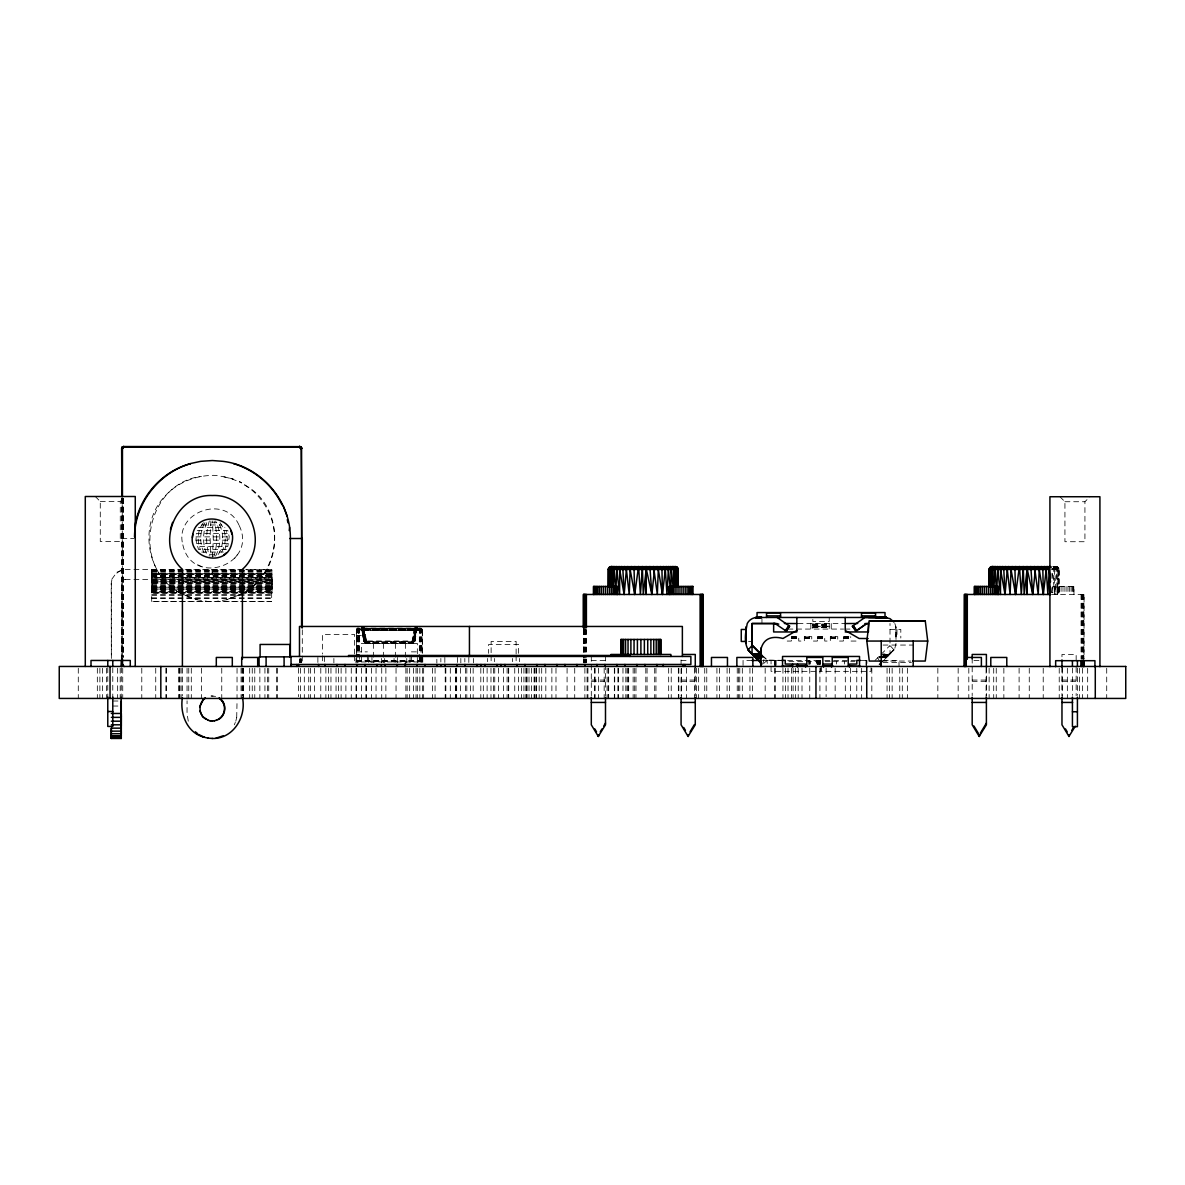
<?xml version="1.0" encoding="UTF-8"?>
<svg xmlns="http://www.w3.org/2000/svg" width="1185" height="1185" viewBox="0 0 1185 1185"><rect width="100%" height="100%" fill="white"/><g stroke="black" fill="none" stroke-linecap="round" stroke-linejoin="round"><path stroke-width="0.75" stroke-dasharray="5 3.75" d="M151.695 601.491L151.695 591.478L271.661 591.478L271.661 601.491L151.695 601.491L271.661 601.491M271.676 582.842L271.676 592.559L151.71 592.559L151.71 582.842L271.676 582.842L271.795 569.467L245.962 569.467M151.739 577.569L151.724 586.96L271.691 586.96L271.795 573.466L151.769 573.362L151.739 577.569L272.15 577.702L272.061 587.227L152.05 587.212L152.006 589.034L151.932 579.258L271.898 579.258L271.972 589.063L152.006 589.063M271.898 583.05L151.932 583.05L152.006 593.107L271.987 592.811L271.883 580.265L151.917 580.265L151.828 569.467L151.739 581.791L271.706 581.791M1051.806 592.693L1051.85 587.33M1051.924 578.413L1051.954 568.963L1059.064 568.963L1059.168 594.47M152.006 593.107L152.184 577.702L152.095 587.227M271.972 593.107L272.15 577.702M271.972 589.034L272.017 587.212M1053.45 566.489L1056.161 568.963L1057.272 594.47L1057.598 568.963L1054.769 566.489M1057.642 569.481L1058.694 594.47L1059.109 569.481L1051.984 569.481L1054.946 594.47L1056.205 569.481M363.795 627.472L366.698 643.455L365.365 641.84L362.625 627.472L364.995 641.174L362.832 627.472L366.698 643.455L365.247 641.159L363.306 627.472L366.698 643.455L364.995 641.84L362.047 627.472L364.165 641.411L366.698 643.455L364.313 627.472M414.394 627.472L412.01 643.455L414.913 627.472M180.935 593.315C145.503 575.317 137.89 522.615 166.181 494.886C177.543 482.443 196.858 475.378 211.611 475.526C216.766 473.896 250.539 483.702 222.262 476.355M177.943 591.745C130.32 563.912 146.762 482.887 201.494 476.355M422.304 653.394L422.304 630.464L356.359 630.464L357.47 628.168L421.253 628.168L422.349 630.464L422.349 660.46L421.949 661.956L356.774 661.956L356.359 630.464L357.44 628.168M1057.272 594.47L1058.62 569.481L1056.116 566.489M111.346 583.464L111.346 658.534L111.197 583.464L112.027 579.139L111.523 581.272M121.344 658.534L121.537 582.22M236.719 717.369L237.044 700.809M896.008 643.396L894.823 648.388L890.039 653.927L883.24 653.927M419.801 661.956L419.875 655.157M422.171 660.46L421.786 661.956M356.418 630.464L357.07 628.539L421.653 628.539L422.304 630.464M421.904 661.956L422.171 655.157M1051.969 592.693L1052.502 587.33M1053.228 580.191C1055.346 577.169 1050.606 558.535 1059.064 568.963M212.248 557.424L213.315 540.167L212.485 520.926M245.265 591.745C268.491 577.302 279.912 547.203 272.106 520.985C268.165 508.009 260.182 496.441 249.442 488.161C231.875 476.785 240.57 482.191 250.005 488.161C286.666 513.372 281.6 576.221 240.777 594.1M226.424 549.455L198.487 549.455L195.969 540.167L196.399 533.606L230.038 533.606M210.915 520.926L210.026 536.864L210.915 556.106M417.342 627.472L414.854 641.411L412.01 643.455L413.846 641.411L416.305 627.472L414.246 641.189L412.01 643.455L415.417 627.472M197.243 530.48L227.801 530.48L229.223 536.864L227.801 546.552L197.243 546.552M414.913 641.055L412.987 641.411L415.654 627.472L413.343 641.84L412.01 643.455L414.972 640.981L363.854 641.411L361.366 627.472M414.691 641.411L416.957 627.472L414.469 641.411L412.01 643.455L414.691 641.411L417.076 627.472M420.231 661.956L420.379 655.157M412.513 641.411L413.461 641.159L416.098 627.472L413.432 641.411L366.698 640.981C360.21 639.944 369.542 646.61 364.18 641.159L361.632 627.472L364.002 641.411L366.698 643.455L363.854 641.411L366.698 643.455L364.18 641.159L361.751 627.472L364.165 641.411L362.225 627.472L364.832 641.189L366.698 643.455L364.684 641.411L362.417 627.472L364.402 641.411L362.047 627.472L364.358 641.174L366.698 643.455L363.854 641.411L361.632 627.472L364.18 641.159M359.025 628.168L358.848 656.934M372.86 643.455L373.216 641.455M386.858 643.455L387.214 641.455M400.856 643.455L401.211 641.455M416.957 627.472L414.765 641.129M416.098 627.472L413.017 641.129L415.654 627.472M420.645 661.956L420.853 655.157M235.8 721.191L236.733 717.369M762.651 664.355L764.399 657.808M209.36 520.926C205.746 532.169 205.746 544.863 209.36 556.106M421.016 661.956L421.282 655.157M358.7 628.168L358.344 656.934M421.342 661.956L421.653 655.157M421.593 661.956L421.949 655.157M111.879 579.139L116.959 572.133L125.343 569.467M234.304 724.805L235.326 722.391M224.898 549.455L227.416 540.167L226.142 530.48M206.753 522.733C202.516 532.598 202.516 544.433 206.753 554.299L218.41 554.299C224.083 544.907 224.083 532.124 218.41 522.733L208.678 522.733M358.403 628.168L357.87 656.934M182.845 544.833C192.192 588.056 258.834 564.519 238.94 525.014M221.654 552.062C226.809 543.145 226.498 530.91 220.01 522.733M203.376 522.733C197.406 530.11 196.769 540.864 200.354 549.455M204.975 522.733C199.258 532.095 199.258 544.937 204.975 554.299M215.522 556.106C221.269 545.559 221.269 531.472 215.522 520.926M121.625 581.642L124.099 579.658M364.684 641.411L362.625 627.472M358.122 628.168L357.44 656.934M234.674 558.328L237.696 554.239M357.885 628.168L357.07 630.464L357.07 656.934M357.692 628.168L356.774 630.464L356.774 656.934M365.024 641.411L363.069 627.472L365.735 641.411M357.559 628.168L356.552 630.464L356.418 656.934M887.506 656.446L893.92 649.854L890.009 645.455L890.009 623.473M893.92 649.854L880.722 663.23L893.92 649.854L886.158 657.808L879.374 657.808M95.289 496.5L100.281 501.507L100.281 541.486L120.278 541.486L120.278 501.507L125.269 496.5M875.019 660.46L890.009 645.455L890.039 653.927M1059.923 496.737L1064.93 501.729L1064.93 541.723L1084.927 541.723L1084.927 501.729L1089.919 496.737M365.41 641.411L366.624 643.425M365.824 641.411L366.239 641.055M763.762 663.378L767.051 660.46L762.829 656.223M120.87 570.148L114.012 575.229M365.706 641.129L364.832 641.189M242.836 593.315L226.676 599.669L239.281 594.885M227.239 599.669L216.751 601.299M124.558 579.509L125.343 579.465M210.974 696.01L213.107 696.01M100.281 501.507L120.278 501.507M1064.93 501.729L1084.927 501.729M201.731 524.97L221.654 524.97M198.487 527.577L224.898 527.577M195.969 536.864L229.223 536.864M121.833 538.508L134.335 538.508M195.969 540.167L229.223 540.167M196.399 543.426L230.038 543.426M201.731 552.062L223.298 552.062M212.485 556.106L214.026 556.106C217.551 544.848 217.551 532.183 214.026 520.926M1052.606 566.667L1057.612 566.889M1053.391 567.185L1058.042 567.185M1053.702 567.556L1058.412 567.556M1053.954 567.985L1058.709 567.985M1051.85 568.459L1058.931 568.459M125.195 569.467L244.11 569.467M151.813 569.689L183.231 569.807M185.038 569.689L244.14 569.807M245.947 569.689L271.824 569.807L271.883 580.265M151.798 570.444L271.765 570.444M151.873 570.696L271.839 570.696M151.784 571.688L271.75 571.688M151.887 572.118L271.854 572.118M151.813 573.703L271.824 573.777L271.869 577.91L151.902 577.91L151.828 573.466M151.902 574.044L271.869 574.044M151.754 575.243L271.721 575.243M151.784 575.762L271.75 575.762M151.887 576.029L271.854 576.029M151.917 576.443L271.883 576.443M151.769 577.436L271.735 577.436M152.169 578.784L183.542 578.784M185.378 578.784L272.12 578.784M125.195 579.465L271.721 579.465M151.724 580.117L271.691 580.117M152.124 580.872L183.497 580.872M185.349 580.872L272.091 580.872M152.184 581.657L179.868 581.657M181.72 581.657L272.15 581.657M152.169 582.353L183.542 582.353M185.393 582.353L272.135 582.353M151.961 583.45L272.061 583.45M151.724 584.309L272.106 584.398M151.71 585.731L271.676 585.731M151.976 586.101L271.943 586.101M151.947 586.738L271.913 586.738M151.976 587.612L271.943 587.612M151.695 588.367L271.661 588.367M151.991 588.619L271.987 588.53M151.961 589.33L271.928 589.33M151.71 589.789L271.676 589.789M152.065 590.1L272.032 590.1M151.976 591.034L271.943 591.034M152.035 592.026L272.002 592.026M151.991 592.293L271.957 592.293M1051.791 594.47L1084.068 594.47L1084.023 659.067M151.695 594.677L271.661 594.677M151.71 595.314L271.676 595.314M186.919 596.455L197.095 599.669L182.431 594.1M151.695 598.01L271.661 598.01M151.71 598.203L271.661 598.203M798.009 623.562L845.231 623.473M812.836 624.095L829.233 624.095M812.836 624.702L829.233 624.702M812.836 625.28L829.233 625.28M812.836 625.813L829.233 625.813M829.233 626.287L812.836 626.287L829.233 626.702M812.836 627.028L829.233 627.028M812.836 627.265L829.233 627.265M812.836 627.413L829.233 627.472M356.774 628.968L421.949 628.968M787.892 629.072L843.631 629.072M844.979 629.072L850.712 629.072M356.552 629.442L422.171 629.442M890.009 629.472L900.807 629.472L900.807 638.034M356.418 629.946L422.304 629.946M356.359 635.456L363.44 635.456L363.395 629.946L362.358 628.168M848.875 636.656L843.335 636.656L843.335 641.055L837.736 641.055L837.736 636.656L830.329 636.656L830.329 641.055L824.73 641.055L824.73 636.656L817.339 636.656L817.339 641.055L811.74 641.055L811.74 636.656L804.334 636.656L804.334 641.055L798.749 641.055L798.749 636.656L791.343 636.656L791.343 641.055L786.04 641.055M791.343 636.982L798.749 636.982M804.334 636.982L811.74 636.982M817.339 636.982L824.73 636.982M830.329 636.982L837.736 636.982M843.335 636.982L850.726 636.982M357.781 637.456L359.351 637.456M791.343 637.278L798.749 637.278M804.334 637.278L811.74 637.278M817.339 637.278L824.73 637.278M830.329 637.278L837.736 637.278M843.335 637.278L850.726 637.278M791.343 637.574L798.749 637.574M804.334 637.574L811.74 637.574M817.339 637.574L824.73 637.574M830.329 637.574L837.736 637.574M843.335 637.574L850.726 637.574M791.343 637.841L798.749 637.841M804.334 637.841L811.74 637.841M817.339 637.841L824.73 637.841M830.329 637.841L837.736 637.841M843.335 637.841L850.726 637.841M791.343 638.078L798.749 638.078M804.334 638.078L811.74 638.078M817.339 638.078L824.73 638.078M830.329 638.078L837.736 638.078M843.335 638.078L850.726 638.078M791.343 638.285L798.749 638.448M804.334 638.285L811.74 638.448M817.339 638.285L824.73 638.448M830.329 638.285L837.736 638.448M843.335 638.448L850.726 638.285M791.343 638.567L798.749 638.656M804.334 638.567L811.74 638.656M817.339 638.656L824.73 638.641M830.329 638.656L837.736 638.567M843.335 638.641L850.726 638.567M856.029 641.055L850.726 641.055L850.726 636.656M748.564 641.455L752.06 641.455M364.047 641.84L414.676 641.84M364.284 642.24L414.424 642.24M364.595 642.596L414.128 642.596M364.965 642.892L413.743 642.892M365.365 643.144L413.343 643.144M365.795 643.322L412.913 643.322M883.003 645.055L913.205 645.055M356.359 651.854L367.365 651.854M411.358 651.854L422.349 651.854M882.795 654.387L889.579 654.387M882.351 654.816L889.135 654.816M883.654 655.216L888.735 655.216M883.284 655.572L888.38 655.572M882.988 655.883L888.069 655.883M882.736 656.135L887.832 656.135M879.033 656.446L887.654 656.312M887.417 656.534L878.944 656.534L887.417 656.534L882.366 656.505M880.248 656.92L887.032 656.92M880.055 657.112L886.839 657.112M883.24 657.334L886.632 657.334M879.611 657.557L886.395 657.557M422.349 660.46L356.359 660.46L356.803 661.956M591.3 660.46L605.491 660.46M681.079 660.46L688.174 660.46M751.853 660.46L743.054 660.46L743.054 666.459M762.399 660.46L780.752 660.46M787.64 660.46L820.835 660.46M824.834 660.46L855.481 660.46M861.243 660.356L867.331 660.46M883.195 660.46L899.015 660.46L899.015 666.459M973.966 660.46L979.284 660.46M356.418 660.978L422.304 660.978M881.921 661.052L910.821 661.052M356.552 661.482L422.171 661.482M788.899 661.66L823.782 661.66M825.13 661.66L832.966 661.66M833.203 661.66L855.007 661.66M883.003 662.459L911.428 662.459M591.3 680.057L605.491 680.057M681.079 680.057L695.269 680.057M972.189 680.057L986.394 680.057M1061.967 680.057L1076.158 680.057M591.3 681.331L605.491 681.331M681.079 681.331L695.269 681.331M972.189 681.331L986.394 681.331M1061.967 681.331L1076.158 681.331M211.33 696.01L215.581 696.38M112.93 701.016L117.937 701.016M112.901 706.038L117.907 706.038M362.891 628.746L419.342 628.968L362.728 628.539M762.34 655.586L767.613 660.104L780.189 660.341M363.158 629.191L419.342 629.442L363.04 628.968M363.336 629.694L419.342 629.946L363.262 629.442M363.425 630.198L419.342 630.464L363.395 629.946M768.384 660.297L782.544 660.356M1055.672 566.489L1057.138 566.667M196.532 599.669L207.094 601.299M231.549 478.77L241.429 482.754M197.54 564.697L202.176 566.8M181.498 593.315L187.482 596.455M762.385 655.586L766.221 659.408M421.608 628.539L422.171 630.464M421.016 628.168L421.949 630.464L421.949 653.394M420.823 628.168L421.653 630.464L421.653 653.394M420.586 628.168L421.282 653.394M238.94 525.014C225.209 493.76 173.988 512.053 182.845 544.833M877.67 657.808L879.966 661.882M420.319 628.168L420.853 653.394M356.922 661.956L356.552 660.46M894.823 623.473L895.875 626.746L896.008 641.455M357.115 661.956L356.774 660.46M357.381 661.956L357.07 660.46M420.008 628.168L420.379 653.394M357.692 661.956L357.44 660.46M188.282 721.191L187.037 713.459L187.067 700.809M358.063 661.956L357.87 660.46M405.507 641.455L405.848 643.455M391.509 641.455L391.85 643.455M377.511 641.455L377.867 643.455M362.832 627.472L365.247 641.159L363.069 627.472M419.683 628.168L419.875 653.394M358.477 661.956L358.344 660.46M358.922 661.956L358.848 660.46M767.051 660.46L767.228 663.393M1054.309 569.481L1054.946 594.47M896.008 639.456L895.875 626.746L895.964 637.841M1058.62 569.481L1058.694 594.47M1106.716 668.236L1106.716 698.439M1087.667 668.236L1087.667 698.439M1083.875 594.47L1083.875 659.067M1083.653 594.47L1083.653 659.067M1083.357 594.47L1083.357 659.067M1082.986 594.47L1082.986 659.067M1082.557 594.47L1082.557 659.067M1082.586 668.236L1082.586 698.439M1082.083 594.47L1082.083 659.067M1081.579 594.47L1081.579 659.067M1081.061 594.47L1081.061 659.067M1079.55 668.236L1079.55 698.439M1077.417 667.984L1077.417 695.328M1076.158 660.46L1076.158 654.461L1061.967 654.461L1061.967 659.941M1076.158 667.259L1076.158 695.684M1073.966 594.47L1073.966 586.471L1052.784 586.471L1052.784 592.87M1073.788 586.471L1073.788 594.47M1073.24 586.471L1073.24 594.47M1072.351 586.471L1072.351 594.47M1072.425 667.984L1072.425 695.328M1071.151 586.471L1071.151 594.47M1069.685 586.471L1069.685 594.47M1067.966 586.471L1067.966 594.47M1067.344 668.236L1067.344 698.439M1066.07 586.471L1066.07 594.47M1064.056 586.471L1064.056 594.47M1062.264 668.236L1062.264 698.439M1061.967 586.471L1061.967 594.47M1061.967 667.259L1061.967 695.684M1059.879 586.471L1059.879 594.47M1059.227 668.236L1059.227 698.439M1057.864 586.471L1057.864 594.47M1055.968 586.471L1055.968 594.47M1054.25 586.471L1054.25 594.47M1043.215 668.236L1043.215 698.439M1029.261 668.236L1029.261 698.439M1019.1 668.236L1019.1 698.439M1003.858 668.236L1003.858 698.439M996.244 668.236L996.244 698.439M993.711 668.236L993.711 698.439M989.134 668.236L989.134 698.439M986.394 667.259L986.394 695.684M986.083 668.236L986.083 698.439M972.189 658.119L972.189 695.684M968.812 668.236L968.812 698.439M958.161 668.236L958.161 698.439M937.839 668.236L937.839 698.439M907.369 668.236L907.369 698.439M902.289 668.236L902.289 698.439M899.756 668.236L899.756 698.439M896.986 629.472L896.986 638.034M892.142 668.236L892.142 698.439M889.594 668.236L889.594 698.439M887.061 668.236L887.061 698.439M871.819 668.236L871.819 698.439M871.019 667.614L871.019 671.347L821.235 671.347L821.235 666.459M866.902 660.46L866.902 663.452M866.487 660.46L866.487 663.452M866.324 660.46L866.324 666.459M866.102 660.46L866.042 666.459M861.658 668.236L861.658 698.439M856.77 668.236L856.77 698.439M850.534 668.236L850.534 698.439M845.305 668.236L845.305 698.439M844.535 661.66L844.535 664.059M836.536 661.66L836.536 664.059M835.158 668.236L835.158 698.439M831.233 623.562L831.233 629.072M829.233 617.474L829.233 621.473L812.836 621.473L812.836 617.474M829.233 623.473L829.233 629.072M826.108 668.236L826.108 696.661M820.835 667.614L820.835 671.347L771.05 671.347L771.05 666.459M820.553 660.46L820.553 663.126M820.494 660.46L820.494 663.126M820.227 660.46L820.227 664.459M819.916 660.46L819.916 664.459M819.916 668.236L819.916 698.439M819.753 660.46L819.753 664.459M819.279 660.46L819.131 664.459M818.776 660.46L818.776 663.126M818.539 661.66L818.539 664.059M818.228 660.46L818.228 664.459M817.709 660.46L817.754 664.459M817.294 660.46L817.191 664.459M816.85 660.46L816.85 663.126M816.687 660.46L816.687 663.126M812.836 623.473L812.836 629.072M810.836 623.562L810.836 629.072M810.54 661.66L810.54 664.059M809.681 660.46L809.681 663.126M809.755 668.236L809.755 698.439M809.222 660.46L809.385 664.459M808.777 660.46L808.777 664.459M802.008 668.236L802.008 698.439M798.186 668.236L798.186 698.439M795.639 668.236L795.639 698.439M793.106 668.236L793.106 698.439M791.55 668.236L791.55 698.439M788.025 668.236L788.025 698.439M785.492 668.236L785.492 698.439M782.944 668.236L782.944 698.439M775.968 660.46L776.027 666.459M775.745 660.46L775.745 666.459M775.39 660.46L775.39 666.459M775.168 660.46L775.168 663.452M775.331 668.236L775.331 698.439M774.946 660.46L774.946 666.459M774.694 660.46L774.694 666.459M774.546 668.236L774.546 698.439M771.05 660.46L771.05 664.03M765.169 668.236L765.169 698.439M761.955 618.97L761.955 623.473M752.475 668.236L752.475 698.439M749.942 668.236L749.942 698.439M742.314 668.236L742.314 698.439M739.781 668.236L739.781 698.439M738.492 668.236L738.492 698.439M737.233 668.236L737.233 698.439M729.619 668.236L729.619 698.439M727.086 668.236L727.086 698.439M719.458 668.236L719.458 698.439M716.925 668.236L716.925 698.439M706.764 668.236L706.764 698.439M704.734 668.236L704.734 698.439M698.646 668.236L698.646 698.439M696.617 668.236L696.617 698.439M695.269 667.259L695.269 695.684M694.573 668.236L694.573 698.439M686.456 668.236L686.456 698.439M681.375 668.236L681.375 698.439M681.079 659.941L681.079 695.684M678.842 668.236L678.842 698.439M678.338 668.236L678.338 698.439M671.214 668.236L671.214 698.439M668.681 668.236L668.681 698.439M655.957 668.236L655.957 698.439M654.698 668.236L654.698 698.439M647.069 668.236L647.069 698.439M645.81 668.236L645.81 698.439M635.975 668.236L635.975 698.439M634.701 668.236L634.701 698.439M633.131 668.236L633.131 698.439M628.672 668.236L628.672 698.439M628.05 668.236L628.05 698.439M627.072 668.236L627.072 698.439M625.813 668.236L625.813 698.439M622.969 668.236L622.969 698.439M618.511 668.236L618.511 698.439M617.889 668.236L617.889 698.439M614.719 668.236L614.719 698.439M614.334 668.236L614.334 698.439M608.675 668.236L608.675 698.439M608.231 668.236L608.231 698.439M607.075 668.236L607.075 698.439M605.491 655.957L605.491 695.684M604.172 668.236L604.172 698.439M598.514 668.236L598.514 698.439M595.033 668.236L595.033 698.439M594.722 668.236L594.722 698.439M591.3 656.283L591.3 695.684M587.923 668.236L587.923 698.439M587.079 668.236L587.079 698.439M586.397 629.546L586.397 657.231M586.397 659.067L586.397 662.77M585.879 629.546L585.879 657.231M585.879 659.067L585.879 662.77M585.375 629.546L585.375 657.231M585.375 659.067L585.375 662.77M584.901 629.546L584.901 657.231M584.901 659.067L584.901 662.77M584.886 668.236L584.886 698.439M584.472 629.546L584.472 657.231M584.472 659.067L584.472 662.77M584.101 629.546L584.101 657.231M584.101 659.067L584.101 662.77M583.805 629.546L583.805 657.231M583.805 659.067L583.805 662.77M583.583 629.546L583.583 657.231M583.583 659.067L583.583 662.77M583.45 629.546L583.405 657.231M583.45 659.067L583.405 662.77M574.725 668.236L574.725 698.439M567.082 668.236L567.082 698.439M555.987 668.236L555.987 698.439M551.869 668.236L551.869 698.439M545.826 668.236L545.826 698.439M541.708 668.236L541.708 698.439M539.175 668.236L539.175 698.439M536.642 668.236L536.642 698.439M535.99 668.236L535.99 698.439M534.731 668.236L534.731 698.439M534.094 668.236L534.094 698.439M531.561 668.236L531.561 698.439M529.014 668.236L529.014 698.439M527.103 668.236L527.103 698.439M526.481 668.236L526.481 698.439M525.844 668.236L525.844 698.439M523.933 668.236L523.933 698.439M521.4 668.236L521.4 698.439M519.622 658.46L519.622 661.66M518.615 653.32L518.615 644.462L488.635 644.462L488.635 653.32M518.541 668.236L518.541 698.439M516.127 653.957L516.127 641.455L491.123 641.455L491.123 653.957M516.127 655.749L516.127 662.889M514.749 668.236L514.749 698.439M512.616 658.46L512.616 661.66M508.706 668.236L508.706 698.439M508.38 668.236L508.38 698.439M507.106 668.236L507.106 698.439M503.625 668.236L503.625 698.439M498.544 668.236L498.544 698.439M494.752 668.236L494.752 698.439M494.634 658.46L494.634 661.66M493.464 668.236L493.464 698.439M491.123 655.749L491.123 662.889M490.975 668.236L490.975 698.439M487.627 658.46L487.627 661.66M487.109 668.236L487.109 698.439M483.317 668.236L483.317 698.439M480.814 668.236L480.814 698.439M473.541 658.46L473.541 662.859M473.156 668.236L473.156 698.439M470.608 668.236L470.608 698.439M468.83 657.453L468.83 662.859M466.816 668.236L466.816 698.439M465.542 668.236L465.542 698.439M464.831 658.46L464.831 661.956M460.832 658.46L460.832 662.859M460.461 668.236L460.461 698.439M457.543 657.453L457.543 662.859M456.655 668.236L456.655 698.439M456.018 668.236L456.018 698.439M455.381 668.236L455.381 698.439M450.3 668.236L450.3 698.439M445.856 668.236L445.856 698.439M445.219 668.236L445.219 698.439M444.834 657.453L444.834 662.859M440.85 658.46L440.85 661.956M436.85 659.26L436.85 662.859M435.058 668.236L435.058 698.439M432.525 668.236L432.525 698.439M423.652 668.236L423.652 698.439M422.749 657.453L422.749 662.859M422.364 668.236L422.364 698.439M419.831 668.236L419.831 698.439M419.342 628.168L419.342 661.956M417.342 662.459L417.342 643.455L361.366 643.455L361.366 662.459M417.283 668.236L417.313 698.439M416.024 668.236L416.024 698.439M413.491 668.236L413.491 698.439M411.358 655.172L411.358 661.793M410.054 657.453L410.054 662.859M409.669 668.236L409.669 698.439M407.151 668.236L407.136 698.439M406.751 658.46L406.751 662.859M405.877 668.236L405.877 698.439M405.359 643.455L405.359 662.459M397.36 657.453L397.36 662.859M396.042 668.236L396.042 698.439M395.36 643.455L395.36 662.459M394.057 658.46L394.057 662.859M385.88 668.236L385.88 698.439M384.666 658.46L384.666 662.859M383.362 643.455L383.362 662.459M381.733 668.236L381.733 698.439M381.363 658.46L381.363 662.859M376.045 668.236L376.045 698.439M373.364 643.455L373.364 662.459M371.957 657.453L371.957 662.859M371.586 668.236L371.586 698.439M368.668 657.453L368.668 662.859M367.365 655.172L367.365 661.793M366.506 668.236L366.506 698.439M365.884 668.236L365.884 698.439M361.425 668.236L361.425 698.439M359.366 628.168L359.366 661.956M359.173 635.456L359.262 637.456M358.966 635.456L358.966 637.456M358.566 635.456L358.433 637.456M357.959 635.456L357.959 637.456M356.344 668.236L356.344 698.439M355.959 658.46L355.959 662.859M356.048 668.236L356.048 698.439M354.567 654.016L354.567 634.464L322.572 634.464L322.572 654.016M354.567 655.794L354.567 662.904M351.264 668.236L351.264 698.439M345.887 668.236L345.887 698.439M341.117 668.236L341.117 698.439M338.569 668.236L338.569 698.439M336.051 668.236L336.036 698.439M333.874 658.46L333.874 662.859M330.956 668.236L330.956 698.439M328.408 668.236L328.408 698.439M325.89 668.236L325.875 698.439M324.572 656.653L324.572 661.556M322.572 655.794L322.572 662.904M320.794 668.236L320.794 698.439M317.876 657.453L317.876 662.859M314.455 668.236L314.455 698.439M310.633 668.236L310.633 698.439M308.737 668.236L308.737 698.439M304.308 668.236L304.308 698.439M302.293 629.798L302.293 662.652M301.582 658.949L301.36 662.637M301.197 658.949L301.197 662.637M300.99 658.949L300.99 662.637M300.753 658.949L300.753 662.637M300.486 658.949L300.486 662.637M300.486 668.236L300.486 698.439M300.19 658.949L300.19 662.637M299.894 658.949L299.894 662.637M299.583 658.949L299.583 662.637M298.576 668.236L298.576 696.661M277.631 668.236L277.586 698.439M276.372 668.236L276.372 698.439M268.728 668.236L268.728 698.439M267.425 668.236L267.469 698.439M264.936 668.236L264.936 698.439M259.856 668.236L259.856 698.439M254.775 668.236L254.775 698.439M252.242 668.236L252.242 698.439M249.694 668.236L249.694 698.439M243.592 668.236L243.592 698.439M243.355 668.236L243.355 698.439M242.421 668.192L242.392 695.684M242.081 668.236L242.081 698.439M241.073 668.236L241.073 698.439M237.044 668.281L237.03 699.002M221.758 668.236L221.758 698.439M212.322 569.467L212.322 579.465M212.159 569.467L212.159 579.465M201.45 668.236L201.45 698.439M191.289 668.236L191.289 698.439M188.756 668.236L188.756 698.439M187.067 668.281L187.037 699.002M182.431 668.192L182.401 695.684M181.142 668.236L181.142 698.439M179.853 668.236L179.853 698.439M179.616 668.236L179.616 698.439M178.594 668.236L178.594 698.439M166.359 668.236L166.359 698.439M165.9 668.236L165.9 698.439M155.739 668.236L155.739 698.439M141.785 668.236L141.785 698.439M123.625 498.367L123.625 657.097M123.314 498.367L123.314 657.097M123.018 498.367L123.018 657.097M122.722 498.367L122.722 657.097M122.736 668.236L122.736 698.439M122.455 498.367L122.455 657.097L122.218 498.367M122.011 498.367L122.011 657.097M121.729 498.367L121.655 657.097M121.344 667.688L121.196 696.987M120.189 668.236L120.189 698.439M117.656 668.236L117.656 698.439M112.782 667.747L112.782 696.928M107.776 667.747L107.776 696.928M106.413 668.236L106.413 698.439M102.414 668.236L102.414 698.439M99.881 668.236L99.881 698.439M97.333 668.236L97.333 698.439M78.284 668.236L78.284 698.439M416.483 627.472L413.876 641.189L416.483 627.472M271.765 574.488L151.798 574.488L271.839 574.636M271.987 592.811L152.021 592.811L271.957 592.944M364.476 641.189L361.899 627.472L364.358 641.174"/><path stroke-width="1.5" d="M121.3 711.874L121.27 700.972L121.225 713.992L121.196 696.987M121.225 716.096L121.211 728.153L111.331 728.153L111.272 738.462L121.27 738.462L121.314 731.145L121.344 713.459L111.346 713.459M111.272 738.462L111.331 728.153M121.24 720.021L121.27 725.961L121.3 718.125M123.625 447.367L123.107 446.76L122.455 448.537L122.455 496.53M299.583 447.367L299.583 446.567L300.946 446.923L122.455 446.923L121.64 448.537L121.848 496.53M646.121 566.489L646.18 594.47L646.18 569.481L643.292 594.47L642.344 566.489M760.518 653.927L752.045 653.927L752.06 623.473L775.02 623.488L786.292 631.175L789.669 626.228L777.167 617.474M1027.025 566.489L1027.069 594.47L1027.069 569.481L1024.181 594.47L1023.233 566.489M621.695 566.489L619.696 568.963L619.592 594.47L616.778 569.481L619.059 566.489M1002.584 566.489L1000.584 568.963L1000.481 594.47L997.666 569.481L999.947 566.489M670.962 587.33L671.066 568.963L668.71 566.489M761.185 647.736L761.051 666.459C758.015 649.528 761.881 633.012 782.989 638.463L796.838 630.464M752.045 653.927C742.714 646.936 745.321 633.205 747.261 623.473C749.098 619.859 752.993 617.459 757.052 617.474L885.017 617.474L890.009 618.674L893.92 622.006M608.364 587.33L608.586 568.963L611.519 566.489M746.061 639.456L746.194 626.746L746.061 643.396M989.253 587.33L989.475 568.963L992.408 566.489M610.275 587.33L610.527 568.963L613.297 566.489M642.255 569.481L640.404 594.47L638.567 566.489M991.164 587.33L991.415 568.963L994.185 566.489M1023.144 569.481L1021.292 594.47L1019.456 566.489M676.487 587.33L676.709 568.963L673.88 566.489M608.912 587.33L609.312 568.963L612.186 566.489M989.816 587.33L990.216 568.963L993.089 566.489M627.843 566.489L626.391 569.481L629.235 594.47L630.153 568.963L631.264 566.489M1008.731 566.489L1007.28 569.481L1010.124 594.47L1011.042 568.963L1012.153 566.489M657.038 566.489L658.327 569.481L657.334 594.47L653.527 566.489M1037.941 566.489L1039.23 569.481L1038.238 594.47L1034.431 566.489M615.993 587.33L616.778 569.481M996.881 587.33L997.666 569.481M674.413 587.33L675.272 568.963L672.562 566.489M677.242 578.413L677.672 568.963L675.228 566.489M666.237 566.489L668.384 569.481L666.977 594.47L665.303 568.963L663.437 566.489M134.527 536.923C134.705 503.729 158.568 472.771 190.429 463.691C161.975 471.319 139.43 496.752 134.957 525.859M613.015 587.33L614.304 568.963L616.748 566.489M993.904 587.33L995.193 568.963L997.651 566.489M122.722 448.537L121.64 448.537L121.877 447.634L123.64 446.538L300.397 446.641L299.835 447.367M121.655 448.537C124.751 443.738 120.574 450.152 122.647 446.923M608.29 587.33L608.335 568.963L611.297 566.489M989.194 587.33L989.238 568.963L992.186 566.489M619.666 569.481L624.154 594.47L626.391 569.481M1000.555 569.481L1005.043 594.47L1007.28 569.481M646.388 569.481L651.868 594.47L654.49 569.481M1027.291 569.481L1032.772 594.47L1035.379 569.481M658.327 569.481L662.43 594.47L665.333 569.481M1039.23 569.481L1043.318 594.47L1046.222 569.481L1044.341 566.489M881.921 661.052L869.286 661.052L866.827 641.055L869.286 620.866L925.263 620.866L927.722 641.055L925.263 661.052L912.628 661.052M192.444 537.664C193.614 508.321 240.155 515.905 231.519 544.374C225.461 568.385 186.415 558.239 192.888 534.302M242.392 659.141L242.421 569.318C270.21 544.7 249.576 493.686 212.396 495.523C175.187 493.671 154.82 544.893 182.431 569.318L182.401 666.474M123.373 447.367L123.64 446.538L122.825 446.76M630.139 569.481L634.701 594.47L638.122 569.481M1011.027 569.481L1015.589 594.47L1019.011 569.481M199.643 706.882L203.405 699.446M123.136 447.367L123.64 446.538L122.899 447.367M172.61 522.333L170.447 529.265M600.247 731.841L601.995 728.923M603.743 726.02L605.491 723.117M591.3 697.284L591.3 724.805L598.292 736.433L605.491 724.805L605.491 697.284M690.025 731.841L694.395 724.568M681.079 697.284L681.079 724.805L688.07 736.433L695.269 724.805L695.269 697.284M980.262 733.293L986.394 723.117M972.189 697.284L972.189 724.805L979.195 736.433L986.394 724.805L986.394 697.284M1071.788 730.375L1073.536 727.471M1061.967 697.284L1061.967 724.805L1068.959 736.433L1075.284 726.257M785.388 630.538L788.825 625.636M785.759 630.805L789.195 625.887M785.907 630.909L789.358 625.991M786.159 631.087L789.491 626.095M777.212 623.562L752.149 623.562L752.149 645.425L748.15 649.854L754.593 656.475M123.832 446.538L122.011 448.537L122.011 496.53M879.418 664.355L880.722 663.23M223.624 555.084L226.261 552.951M203.39 699.446L205.064 698.113M205.435 698.113C197.821 702.764 198.354 715.385 206.338 719.384M123.196 446.641L122.218 448.537L122.218 496.53M852.341 626.273L864.902 617.474L886.736 617.607L880.44 617.474M868.427 623.473L866.59 623.636L855.777 631.175L852.4 626.228M855.926 631.087L866.59 623.636M218.129 719.384C223.876 716.318 226.216 708.586 223.195 702.838M216.203 720.243C226.142 717.858 227.713 703.12 219.418 698.113M223.402 735.737L215.951 738.151M634.849 566.489L634.064 569.481L634.701 594.47M1015.752 566.489L1014.952 569.481L1015.589 594.47M214.144 720.791L216.588 720.243M189.837 463.691L200.709 461.335L212.396 460.535L222.898 461.335C260.552 465.705 290.918 500.692 290.369 538.508L290.369 657.334M624.628 566.489L622.88 569.481L624.154 594.47M1005.532 566.489L1003.784 569.481L1005.043 594.47M614.822 566.489L612.201 568.963L612.408 587.33M995.711 566.489L993.089 568.963L993.297 587.33M212.041 720.969L214.544 720.791M212.041 738.462C233.001 739.262 246.761 716.881 242.421 697.476M761.955 617.474L755.334 617.607L761.629 617.474M755.334 617.607L761.762 617.474M761.659 656.757L754.415 656.312M860.399 666.429L849.482 665.955M754.652 656.534L761.407 656.505M122.218 447.13L301.197 447.13L301.775 538.508M301.39 447.367L299.583 446.538L301.197 447.13M301.553 447.634L300.383 447.634L300.486 448.537M121.729 447.93L122.766 447.93M300.442 447.93L301.686 447.93M121.655 448.226L122.736 448.226M300.472 448.226L301.745 448.226M301.775 448.537L299.583 446.538L300.99 448.537M234.363 463.691L233.771 463.691C254.612 469.956 272.624 485.02 281.971 504.721M283.334 506.128L287.214 516.542M289.584 527.414L289.214 530.584M230.956 531.058L231.979 534.302M289.777 538.508L302.293 538.508L302.293 627.961M610.275 566.667L676.25 566.667L678.175 568.963L678.264 587.33M991.164 566.667L1050.428 566.667L1049.614 566.489M609.801 566.889L676.724 566.889M990.69 566.889L1050.799 566.889M609.371 567.185L677.139 567.185M990.26 567.185L1051.139 567.185M609.001 567.556L677.509 567.556M989.89 567.556L1048.784 567.556L1050.532 581.983M608.69 567.985L677.82 567.985M989.594 567.985L1048.992 567.985M608.483 568.459L678.027 568.459M989.371 568.459L1049.155 568.459M608.335 568.963L678.175 568.963M989.238 568.963L1049.258 568.963M608.29 569.481L678.22 569.481L677.924 587.33L677.731 569.481M989.194 569.481L1049.288 569.481L1047.881 594.47L1046.222 569.481M693.077 586.471L669.081 586.471L669.081 594.47M703.164 594.47L583.405 594.47L583.405 627.694M1050.695 594.47L964.294 594.47L964.294 666.459M766.547 615.874L780.545 615.874M861.525 615.874L875.522 615.874M869.286 621.073L925.263 621.073M784.351 623.473L796.838 623.562M845.231 623.562L857.718 623.473M864.857 623.562L868.427 623.562L868.427 631.96L845.231 631.96M746.061 629.472L741.262 629.472L741.262 641.455L746.061 641.455M866.827 641.055L927.722 641.055M610.897 654.461L670.873 654.461L670.873 656.46M682.856 654.461L695.269 654.461L695.269 667.407M752.49 654.387L760.977 654.387L752.149 645.425L761.422 654.816L752.934 654.816M753.334 655.216L761.822 655.216M753.69 655.572L762.177 655.572M754.001 655.883L760.785 655.883M754.238 656.135L761.022 656.135M291.08 656.86L259.1 656.86L259.1 666.459M755.038 656.92L761.822 656.92M755.23 657.112L762.014 657.112M755.438 657.334L760.533 657.334M965.39 657.453L981.387 657.453L981.387 666.459M755.674 657.557L760.77 657.557M761.451 663.141L748.15 649.854L755.911 657.808L761.007 657.808M751.853 660.46L758.874 660.46M781.611 660.46L785.24 660.356L785.24 664.059L805.533 664.059L805.533 667.051M860.458 660.46L856.829 660.356L856.829 664.059L849.526 664.059L849.526 667.051M122.722 664.474L121.64 664.474L121.848 658.949M290.992 664.459L690.87 664.459L690.87 656.46L290.992 656.46L291.08 666.459M122.736 664.8L121.655 664.474L122.736 666.266M121.729 665.096L122.766 665.096M121.848 665.392L124.351 666.474M122.011 665.659L122.218 658.949M122.47 666.103L122.011 658.949M792.587 665.955L781.67 666.429M796.261 665.955L807.266 665.955M823.782 665.955L832.966 665.955M591.3 702.438L605.491 702.438M681.079 702.438L695.269 702.438M972.189 702.438L986.394 702.438M1061.967 702.438L1072.618 702.438M107.776 711.518L112.782 711.518M1072.425 711.741L1077.417 711.741M111.346 717.369L121.344 717.369L121.196 713.459M208.234 720.243L202.65 716.718L199.821 711.104M210.278 720.791L207.879 720.243M212.396 720.969L209.923 720.791M111.346 721.191L121.344 721.191M111.331 724.805L121.329 724.805M111.316 731.145L121.314 731.145M111.316 733.693L121.314 733.693L121.211 728.153M111.301 735.737L121.3 735.737L121.225 733.693M203.124 736.996L208.145 738.151M111.286 737.233L121.285 737.233L121.27 738.462M111.257 738.151L121.285 738.151M207.701 738.092L212.426 738.462M868.427 617.474L886.736 617.607L880.307 617.474M868.131 638.552L859.081 638.463L845.231 630.464L845.231 617.474M773.642 623.473L775.02 623.488M879.551 617.474L886.736 617.607L875.522 617.474L875.522 612.867L861.525 612.867L861.525 617.474M880.114 617.474L886.736 617.607L879.862 617.474M670.828 566.489L673.376 568.963L673.88 587.33M300.753 448.537L299.583 446.538L301.582 448.537L301.582 627.561M1047.125 566.489L1048.784 567.556M299.583 446.538L300.086 447.367M775.479 623.636L778.767 624.095M1041.26 566.489L1042.83 568.963L1043.318 594.47M660.356 566.489L661.941 568.963L662.43 594.47M299.864 446.567L301.197 448.537M204.338 737.233L198.458 734.374M204.309 737.233C186.993 733.085 179.69 713.696 182.431 697.476M1030.772 566.489L1032.772 594.47M649.869 566.489L651.868 594.47M300.442 446.76L301.36 448.537L300.975 447.13M785.196 630.405L786.277 631.175M219.032 698.113L222.099 701.031M122.588 666.103L121.848 664.474M755.911 657.808L761.54 663.259M752.149 645.425L761.111 654.313M853.244 625.636L856.681 630.538M853.052 625.769L856.488 630.672M852.874 625.887L856.311 630.805M852.593 626.095L856.163 630.909M222.084 701.031L223.21 702.838M122.633 665.896L122.218 664.474M1065.463 728.923L1067.211 731.841M973.937 726.02L978.321 733.293M683.701 727.471L685.448 730.375M594.796 728.923L596.544 731.841M122.588 665.392L122.455 658.949M287.303 519.652L287.97 522.763M671.095 569.481L673.213 587.33M668.384 569.481L670.177 587.33M991.371 569.481L992.823 587.33M610.482 569.481L611.934 587.33M995.163 569.481L996.17 587.33M614.26 569.481L615.267 587.33M676.753 569.481L677.494 587.33M675.302 569.481L676.072 587.33M990.171 569.481L990.823 587.33M609.268 569.481L609.934 587.33M989.431 569.481L989.594 587.33M608.542 569.481L608.705 587.33M880.988 661.349L881.018 666.459M121.225 735.737L121.24 737.233M1099.917 666.681L1099.917 496.737L1049.925 496.737L1049.925 666.681M1095.281 666.459L1095.281 698.439M1094.925 666.681L1094.925 660.697L1055.657 660.697L1055.657 666.681M1084.068 660.919L1084.068 666.459M1083.875 660.919L1083.875 666.459M1083.653 660.919L1083.653 666.459M1083.357 660.919L1083.357 666.459M1082.986 660.919L1082.986 666.459M1082.557 660.919L1082.557 666.459M1082.083 660.919L1082.083 666.459M1081.579 660.919L1081.579 666.459M1081.061 660.919L1081.061 666.459M1077.417 660.697L1077.417 666.163M1077.417 697.165L1077.417 726.672L1072.425 726.672L1072.425 697.165M1072.425 660.697L1072.425 666.163M1069.166 736.433L1069.166 734.744L1068.959 736.433M1061.967 659.941L1061.967 667.407M1050.147 586.471L1050.147 594.47M1006.791 666.459L1006.791 657.453L990.793 657.453L990.793 666.459M998.392 594.47L998.392 586.471L974.396 586.471L974.396 594.47M998.2 586.471L998.2 594.47M997.666 586.471L997.666 594.47M996.778 586.471L996.778 594.47M995.578 586.471L995.578 594.47M994.096 586.471L994.096 594.47M992.393 586.471L992.393 594.47M990.497 586.471L990.497 594.47M988.468 586.471L988.468 594.47M986.394 586.471L986.394 594.47M986.394 667.407L986.394 654.461L972.189 654.461L972.189 658.964M984.305 586.471L984.305 594.47M982.291 586.471L982.291 594.47M980.395 586.471L980.395 594.47M979.388 736.433L979.388 734.744L979.195 736.433M978.677 586.471L978.677 594.47M977.195 586.471L977.195 594.47M975.996 586.471L975.996 594.47M975.122 586.471L975.122 594.47M974.574 586.471L974.574 594.47M967.301 594.47L967.301 659.067M966.767 594.47L966.767 659.067M966.264 594.47L966.264 666.459M965.79 594.47L965.79 666.459M965.36 594.47L965.39 666.459M964.99 594.47L964.99 666.459M964.694 594.47L964.471 666.459M913.205 641.055L913.205 666.459M885.017 617.474L885.017 612.571L757.052 612.571L757.052 617.474M881.225 641.055L881.225 666.459M866.739 666.459L866.739 698.439M859.525 666.459L859.525 656.46L782.544 656.46L782.544 666.459M848.223 666.459L848.223 657.453L832.226 657.453L832.226 666.459M831.529 667.051L831.529 664.059L823.531 664.059L823.531 667.051M822.834 666.459L822.834 657.453L806.837 657.453L806.837 666.459M815.961 666.459L815.961 698.439M797.549 664.059L797.549 667.051M796.838 617.474L796.838 631.96L773.642 631.96L773.642 623.562M792.543 664.059L792.543 667.051M780.545 617.474L780.545 612.867L766.547 612.867L766.547 617.474M752.86 666.459L752.86 657.453L736.863 657.453L736.863 666.459M727.457 666.459L727.457 657.453L711.459 657.453L711.459 666.459M703.12 594.47L703.164 666.459M702.764 594.47L702.986 666.459M702.468 594.47L702.468 666.459M702.098 594.47L702.098 666.459M701.668 594.47L701.668 666.459M701.194 594.47L701.194 666.459M700.691 594.47L700.691 666.459M700.172 594.47L700.172 666.459M692.884 586.471L692.884 594.47M692.351 586.471L692.351 594.47M691.462 586.471L691.462 594.47M690.262 586.471L690.262 594.47M688.781 586.471L688.781 594.47M688.278 736.433L688.278 734.744L688.07 736.433M687.078 586.471L687.078 594.47M685.182 586.471L685.182 594.47M684.871 664.459L684.871 666.459M683.271 664.459L683.271 666.459M683.152 586.471L683.152 594.47M682.367 656.46L682.367 626.465L299.479 626.465L299.479 656.46M681.079 586.471L681.079 594.47M678.99 586.471L678.99 594.47M676.976 586.471L676.976 594.47M675.08 586.471L675.08 594.47M673.361 586.471L673.361 594.47M671.88 586.471L671.88 594.47M670.68 586.471L670.68 594.47M669.806 586.471L669.806 594.47M669.258 586.471L669.258 594.47M663.274 664.459L663.274 666.459M660.875 654.461L660.875 639.456L620.896 639.456L620.896 654.461M660.578 639.456L660.578 654.461M659.675 639.456L659.675 654.461M658.208 639.456L658.208 654.461M656.875 664.459L656.875 666.459M656.209 639.456L656.209 654.461M653.735 639.456L653.735 654.461M650.891 639.456L650.891 654.461M647.721 639.456L647.721 654.461M644.892 664.459L644.892 666.459M644.359 639.456L644.359 654.461M640.892 639.456L640.892 654.461M637.411 639.456L637.411 654.461M636.893 664.459L636.893 666.459M634.049 639.456L634.049 654.461M630.894 639.456L630.894 654.461M629.872 656.46L629.872 655.453L348.553 655.453L348.553 656.46M628.035 639.456L628.035 654.461M625.576 639.456L625.576 654.461M624.895 664.459L624.895 666.459M623.577 639.456L623.577 654.461M622.095 639.456L622.095 654.461M621.192 639.456L621.192 654.461M617.489 594.47L617.489 586.471L593.492 586.471L593.492 594.47M617.311 586.471L617.311 594.47M616.896 664.459L616.896 666.459M616.763 586.471L616.763 594.47M615.889 586.471L615.889 594.47M614.689 586.471L614.689 594.47M613.208 586.471L613.208 594.47M611.49 586.471L611.49 594.47M609.594 586.471L609.594 594.47M607.579 586.471L607.579 594.47M605.491 586.471L605.491 594.47M604.898 664.459L604.898 666.459M603.417 586.471L603.417 594.47M601.387 586.471L601.387 594.47M599.491 586.471L599.491 594.47M598.499 734.744L598.499 736.433M598.292 734.744L598.292 736.433M597.788 586.471L597.788 594.47M596.899 664.459L596.899 666.459M596.307 586.471L596.307 594.47M595.107 586.471L595.107 594.47M594.218 586.471L594.218 594.47M593.685 586.471L593.685 594.47M586.397 594.47L586.397 627.694M585.879 594.47L585.879 627.694M585.375 594.47L585.375 627.694M584.901 594.47L584.901 627.694M584.901 664.459L584.901 666.459M584.472 594.47L584.472 627.694M584.101 594.47L584.101 627.694M583.805 594.47L583.805 627.694M583.583 594.47L583.583 627.694M576.902 664.459L576.902 666.459M564.904 664.459L564.904 666.459M556.906 664.459L556.906 666.459M544.907 664.459L544.907 666.459M536.909 664.459L536.909 666.459M524.925 664.459L524.925 666.459M516.927 664.459L516.927 666.459M504.928 664.459L504.928 666.459M500.929 664.459L500.929 666.459M496.93 664.459L496.93 666.459M484.932 664.459L484.932 666.459M480.932 664.459L480.932 666.459M476.933 664.459L476.933 666.459M469.438 626.465L469.438 656.46M464.935 664.459L464.831 666.459M456.936 664.459L456.936 666.459M444.938 664.459L444.938 666.459M440.85 665.452L440.85 666.459M436.939 664.459L436.939 666.459M424.941 664.459L424.941 666.459M416.942 664.459L416.942 666.459M405.359 663.452L405.359 666.459M404.959 664.459L404.959 666.459M397.36 665.452L397.36 666.459M396.96 664.459L396.96 666.459M384.962 664.459L384.962 666.459M381.363 665.452L381.363 666.459M376.963 664.459L376.963 666.459M364.965 664.459L364.965 666.459M356.966 664.459L356.966 666.459M344.968 664.459L344.968 666.459M336.97 664.459L336.97 666.459M324.971 664.459L324.971 666.459M318.572 664.459L318.572 666.459M298.576 664.459L298.576 666.459M296.976 664.459L296.976 666.459M290.088 656.86L290.088 644.462L260.093 644.462L260.093 656.86M284.089 656.86L284.089 666.459M266.092 656.86L266.092 666.459M257.693 666.459L257.693 657.453L241.696 657.453L241.696 666.459M232.304 666.459L232.304 657.453L216.307 657.453L216.307 666.459M160.819 666.459L160.819 698.439M135.268 666.459L135.268 496.5L85.29 496.5L85.29 666.459M130.276 666.459L130.276 660.46L91.008 660.46L91.008 666.459M121.344 660.371L121.196 665.851M112.782 660.46L112.782 665.926M112.782 696.928L112.782 726.435L107.776 726.435L107.776 696.928M110.042 666.459L110.042 698.439M107.776 660.46L107.776 665.926M761.496 656.608L754.801 656.697L761.54 656.638M1125.75 666.459L59.25 666.459L59.25 698.439L1125.75 698.439L1125.75 666.459M197.362 733.693L195.377 731.989L197.347 733.693"/></g></svg>
